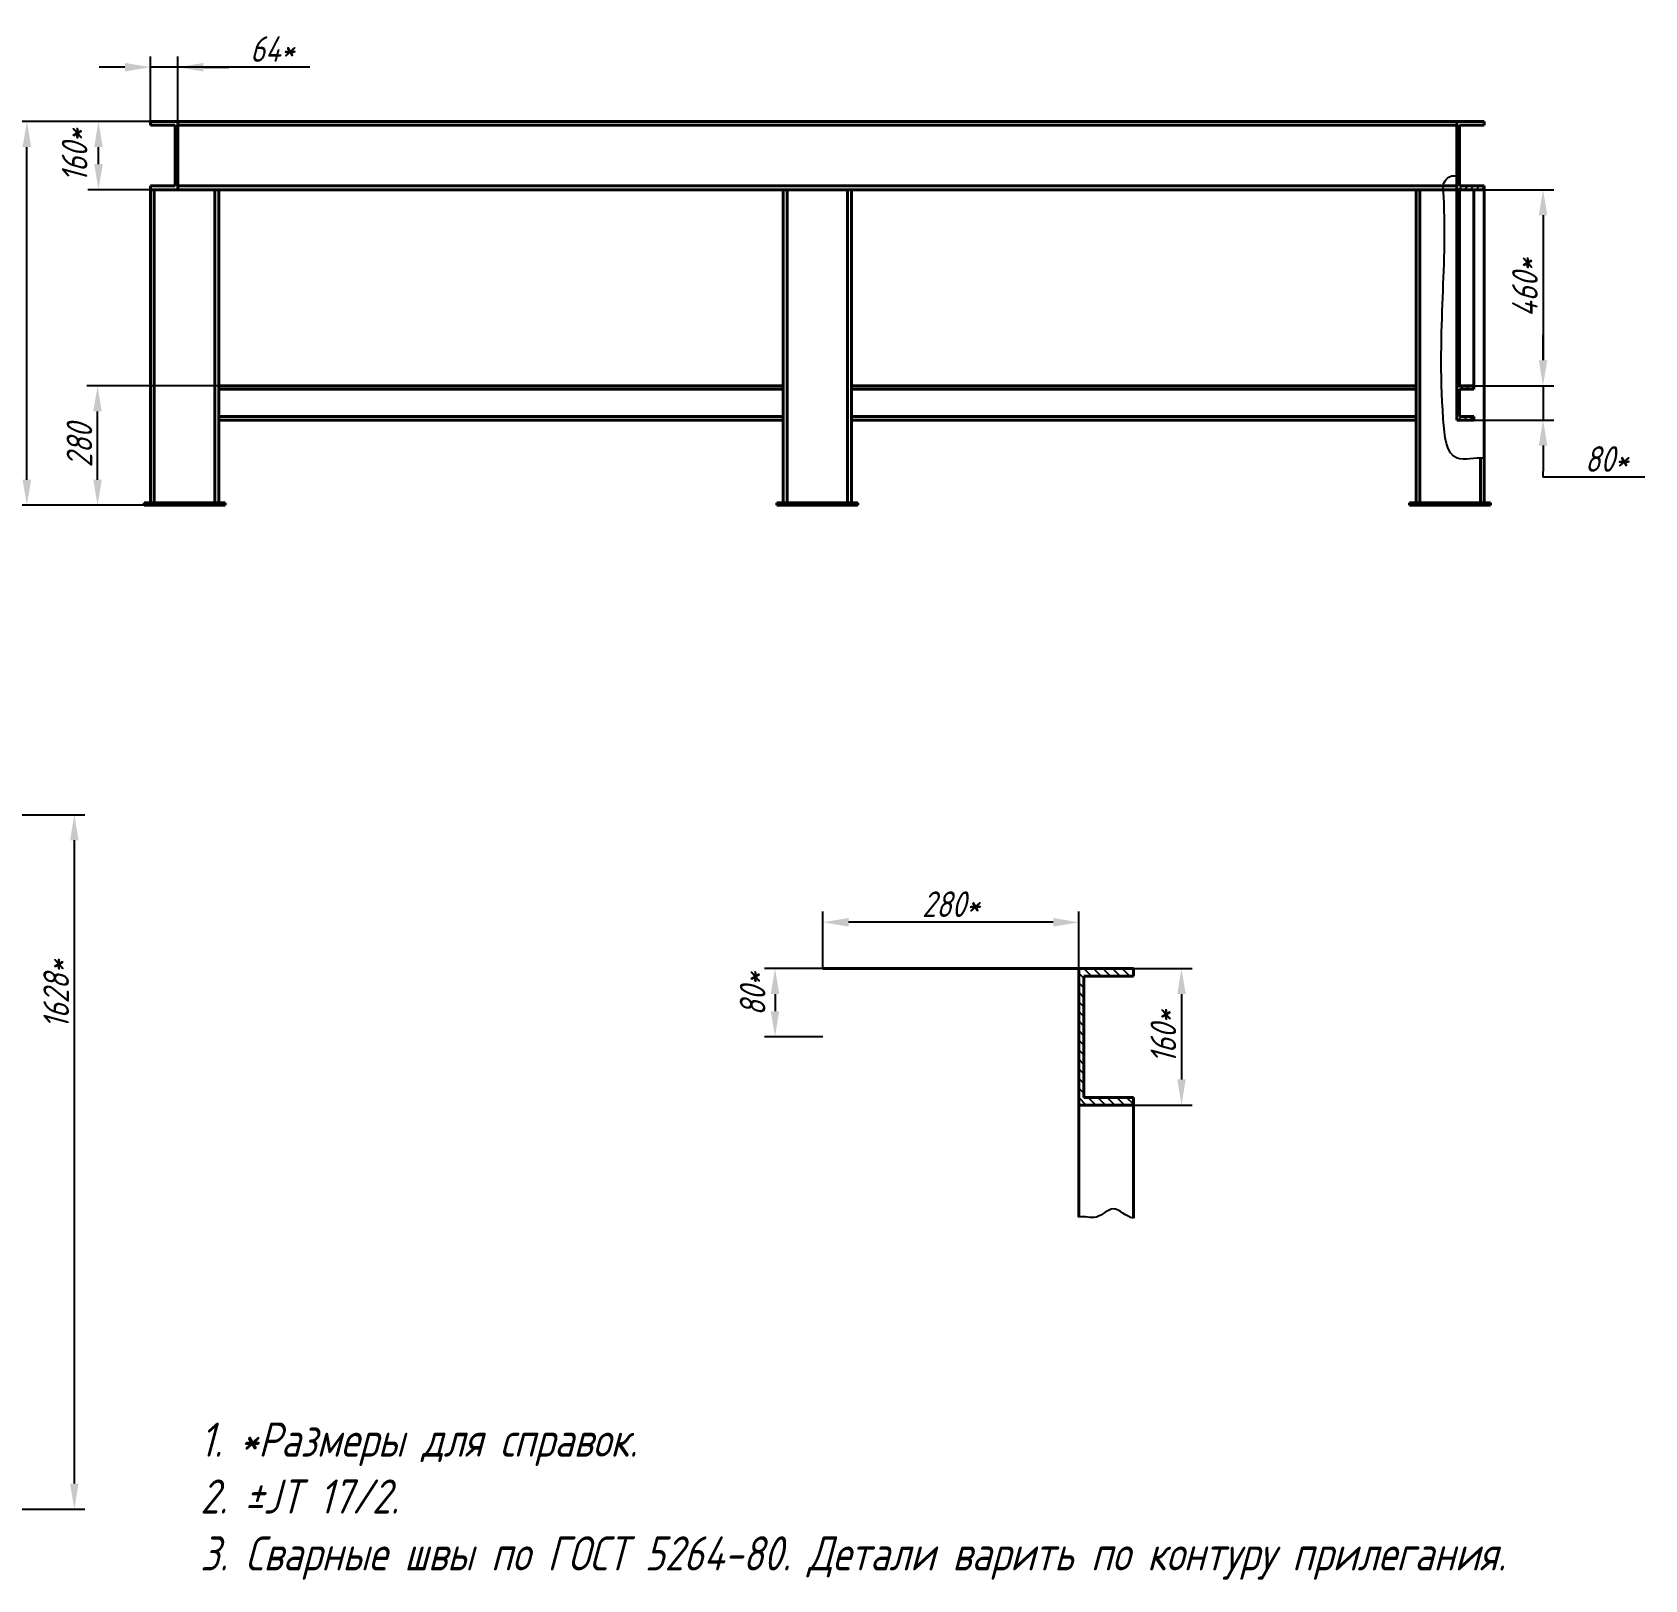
# Model space of a CAD drawing. Header units: millimetres. Extents: x -80926 to 207199, y -554506 to -32322.
# Drawn here: x -11159 to -7377, y -290031 to -286403 of the extents above; entities that cross this region are included whole.
import ezdxf

# ---------------------------------------------------------------- set-up
doc = ezdxf.new("R2010")
doc.units = ezdxf.units.MM
doc.linetypes.add('GOST2.303 4', pattern=[7, 5, -2, 0])
for name, color, linetype, lineweight in [('DIM', 5, 'Continuous', 15), ('Hidden', 50, 'GOST2.303 4', 15), ('KORP', 200, 'Continuous', 40)]:
    doc.layers.add(name, color=color, linetype=linetype, lineweight=lineweight)
doc.styles.add('GOST 2.304', font='CS_Gost2304.shx', dxfattribs={"oblique": 15})
doc.dimstyles.new('GOST', dxfattribs={"dimscale": 0, "dimtxt": 3, "dimasz": 3, "dimexe": 1.25, "dimexo": 0, "dimtad": 1, "dimtoh": 1, "dimdec": 3, "dimtxsty": 'GOST 2.304', "dimcen": 5, "dimadec": 3, "dimazin": 2, "dimtfac": 0.75, "dimtdec": 4, "dimtmove": 1, "dimatfit": 3, "dimfxl": 0, "dimtolj": 1, "dimarcsym": 0})

# ---------------------------------------------------------------- blocks, each defined once
blk = doc.blocks.new('*D156')
at = {"layer": 'Defpoints', "color": 0, "ltscale": 20}
for p in [(-11234.1, -288237.7), (-11234.1, -289865.7), (-11060.5, -289865.7)]:
    blk.add_point(p, dxfattribs=at)
at = {"layer": 'DIM', "color": 0, "lineweight": -2, "ltscale": 20}
for p, q in [((-11234.1, -288237.7), (-11035.5, -288237.7)), ((-11060.5, -288297.7), (-11060.5, -289805.7)), ((-11234.1, -289865.7), (-11035.5, -289865.7))]:
    blk.add_line(p, q, dxfattribs=at)
at = {"layer": 'DIM', "color": 0, "ltscale": 20}
for points in [[(-11070.5, -288297.7), (-11050.5, -288297.7), (-11060.5, -288237.7)], [(-11070.5, -289805.7), (-11050.5, -289805.7), (-11060.5, -289865.7)]]:
    blk.add_solid(points, dxfattribs=at)
at = {"layer": 'DIM', "color": 0, "ltscale": 20, "insert": (-11103, -288658.7), "char_height": 60, "attachment_point": 5, "rotation": 90, "style": 'GOST 2.304'}
blk.add_mtext('\\A1;1628*', dxfattribs=at)
blk = doc.blocks.new('*D161')
at = {"layer": 'Defpoints', "color": 0, "ltscale": 20}
for p in [(-8576.8, -288598.3), (-8576.8, -288918.3), (-8463.9, -288918.3)]:
    blk.add_point(p, dxfattribs=at)
at = {"layer": 'DIM', "color": 0, "lineweight": -2, "ltscale": 20}
for p, q in [((-8576.8, -288598.3), (-8438.9, -288598.3)), ((-8463.9, -288658.3), (-8463.9, -288858.3)), ((-8576.8, -288918.3), (-8438.9, -288918.3))]:
    blk.add_line(p, q, dxfattribs=at)
at = {"layer": 'DIM', "color": 0, "ltscale": 20}
for points in [[(-8473.9, -288658.3), (-8453.9, -288658.3), (-8463.9, -288598.3)], [(-8473.9, -288858.3), (-8453.9, -288858.3), (-8463.9, -288918.3)]]:
    blk.add_solid(points, dxfattribs=at)
at = {"layer": 'DIM', "color": 0, "ltscale": 20, "insert": (-8506.4, -288758.3), "char_height": 60, "attachment_point": 5, "rotation": 90, "style": 'GOST 2.304'}
blk.add_mtext('\\A1;160*', dxfattribs=at)
blk = doc.blocks.new('*D162')
at = {"layer": 'Defpoints', "color": 0, "ltscale": 20}
for p in [(-9304.8, -288598.3), (-9417.2, -288758.3), (-9304.8, -288758.3)]:
    blk.add_point(p, dxfattribs=at)
at = {"layer": 'DIM', "color": 0, "lineweight": -2, "ltscale": 20}
for p, q in [((-9304.8, -288598.3), (-9442.2, -288598.3)), ((-9417.2, -288658.3), (-9417.2, -288698.3)), ((-9304.8, -288758.3), (-9442.2, -288758.3))]:
    blk.add_line(p, q, dxfattribs=at)
at = {"layer": 'DIM', "color": 0, "ltscale": 20}
for points in [[(-9427.2, -288658.3), (-9407.2, -288658.3), (-9417.2, -288598.3)], [(-9427.2, -288698.3), (-9407.2, -288698.3), (-9417.2, -288758.3)]]:
    blk.add_solid(points, dxfattribs=at)
at = {"layer": 'DIM', "color": 0, "ltscale": 20, "insert": (-9469.7, -288658.3), "char_height": 60, "attachment_point": 5, "rotation": 90, "style": 'GOST 2.304'}
blk.add_mtext('\\A1;80*', dxfattribs=at)
blk = doc.blocks.new('*D163')
at = {"layer": 'Defpoints', "color": 0, "ltscale": 20}
for p in [(-9304.8, -288489.9), (-9304.8, -288598.3), (-8704.8, -288598.3)]:
    blk.add_point(p, dxfattribs=at)
at = {"layer": 'DIM', "color": 0, "lineweight": -2, "ltscale": 20}
for p, q in [((-9304.8, -288598.3), (-9304.8, -288464.9)), ((-8764.8, -288489.9), (-9244.8, -288489.9)), ((-8704.8, -288598.3), (-8704.8, -288464.9))]:
    blk.add_line(p, q, dxfattribs=at)
at = {"layer": 'DIM', "color": 0, "ltscale": 20}
for points in [[(-9244.8, -288479.9), (-9244.8, -288499.9), (-9304.8, -288489.9)], [(-8764.8, -288479.9), (-8764.8, -288499.9), (-8704.8, -288489.9)]]:
    blk.add_solid(points, dxfattribs=at)
at = {"layer": 'DIM', "color": 0, "ltscale": 20, "insert": (-9004.8, -288447.4), "char_height": 60, "attachment_point": 5, "style": 'GOST 2.304'}
blk.add_mtext('\\A1;280*', dxfattribs=at)
blk = doc.blocks.new('*D164')
at = {"layer": 'Defpoints', "color": 0, "ltscale": 20}
for p in [(-11006, -287232.3), (-10721.9, -287232.3), (-10896.9, -287512.3)]:
    blk.add_point(p, dxfattribs=at)
at = {"layer": 'DIM', "color": 0, "lineweight": -2, "ltscale": 20}
for p, q in [((-10721.9, -287232.3), (-11031, -287232.3)), ((-11006, -287452.3), (-11006, -287292.3)), ((-10896.9, -287512.3), (-11031, -287512.3))]:
    blk.add_line(p, q, dxfattribs=at)
at = {"layer": 'DIM', "color": 0, "ltscale": 20}
for points in [[(-11016, -287292.3), (-10996, -287292.3), (-11006, -287232.3)], [(-11016, -287452.3), (-10996, -287452.3), (-11006, -287512.3)]]:
    blk.add_solid(points, dxfattribs=at)
at = {"layer": 'DIM', "color": 0, "ltscale": 20, "insert": (-11048.5, -287372.3), "char_height": 60, "attachment_point": 5, "rotation": 90, "style": 'GOST 2.304'}
blk.add_mtext('\\A1;280', dxfattribs=at)
blk = doc.blocks.new('*D165')
at = {"layer": 'Defpoints', "color": 0, "ltscale": 20}
for p in [(-11171.7, -286612.3), (-10881.9, -286612.3), (-10896.9, -287512.3)]:
    blk.add_point(p, dxfattribs=at)
at = {"layer": 'DIM', "color": 0, "lineweight": -2, "ltscale": 20}
for p, q in [((-10881.9, -286612.3), (-11196.7, -286612.3)), ((-11171.7, -287452.3), (-11171.7, -286672.3)), ((-10896.9, -287512.3), (-11196.7, -287512.3))]:
    blk.add_line(p, q, dxfattribs=at)
at = {"layer": 'DIM', "color": 0, "ltscale": 20}
for points in [[(-11181.7, -286672.3), (-11161.7, -286672.3), (-11171.7, -286612.3)], [(-11181.7, -287452.3), (-11161.7, -287452.3), (-11171.7, -287512.3)]]:
    blk.add_solid(points, dxfattribs=at)
at = {"layer": 'DIM', "color": 0, "ltscale": 20, "insert": (-11214.2, -287062.3), "char_height": 60, "attachment_point": 5, "rotation": 90, "style": 'GOST 2.304'}
blk.add_mtext('\\A1;900', dxfattribs=at)
blk = doc.blocks.new('*D166')
at = {"layer": 'Defpoints', "color": 0, "ltscale": 20}
for p in [(-11003.8, -286612.3), (-10881.9, -286612.3), (-10881.9, -286772.3)]:
    blk.add_point(p, dxfattribs=at)
at = {"layer": 'DIM', "color": 0, "lineweight": -2, "ltscale": 20}
for p, q in [((-10881.9, -286612.3), (-11028.8, -286612.3)), ((-11003.8, -286712.3), (-11003.8, -286672.3)), ((-10881.9, -286772.3), (-11028.8, -286772.3))]:
    blk.add_line(p, q, dxfattribs=at)
at = {"layer": 'DIM', "color": 0, "ltscale": 20}
for points in [[(-11013.8, -286672.3), (-10993.8, -286672.3), (-11003.8, -286612.3)], [(-11013.8, -286712.3), (-10993.8, -286712.3), (-11003.8, -286772.3)]]:
    blk.add_solid(points, dxfattribs=at)
at = {"layer": 'DIM', "color": 0, "ltscale": 20, "insert": (-11059.8, -286692.3), "char_height": 60, "attachment_point": 5, "rotation": 90, "style": 'GOST 2.304'}
blk.add_mtext('\\A1;160*', dxfattribs=at)
blk = doc.blocks.new('*D167')
at = {"layer": 'Defpoints', "color": 0, "ltscale": 20}
for p in [(-10881.9, -286485.1), (-10881.9, -286612.3), (-10817.9, -286612.3)]:
    blk.add_point(p, dxfattribs=at)
at = {"layer": 'DIM', "color": 0, "lineweight": -2, "ltscale": 20}
for p, q in [((-10881.9, -286612.3), (-10881.9, -286460.1)), ((-10817.9, -286612.3), (-10817.9, -286460.1)), ((-10941.9, -286485.1), (-11001.9, -286485.1)), ((-10817.9, -286485.1), (-10881.9, -286485.1)), ((-10817.9, -286485.1), (-10881.9, -286485.1)), ((-10507.9, -286485.1), (-10817.9, -286485.1)), ((-10757.9, -286485.1), (-10697.9, -286485.1))]:
    blk.add_line(p, q, dxfattribs=at)
at = {"layer": 'DIM', "color": 0, "ltscale": 20}
for points in [[(-10941.9, -286475.1), (-10941.9, -286495.1), (-10881.9, -286485.1)], [(-10757.9, -286475.1), (-10757.9, -286495.1), (-10817.9, -286485.1)]]:
    blk.add_solid(points, dxfattribs=at)
at = {"layer": 'DIM', "color": 0, "ltscale": 20, "insert": (-10596.2, -286442.6), "char_height": 60, "attachment_point": 5, "style": 'GOST 2.304'}
blk.add_mtext('\\A1;64*', dxfattribs=at)
blk = doc.blocks.new('*D168')
at = {"layer": 'Defpoints', "color": 0, "ltscale": 20}
for p in [(-7753.9, -286772.3), (-7777.9, -287232.3), (-7616, -287232.3)]:
    blk.add_point(p, dxfattribs=at)
at = {"layer": 'DIM', "color": 0, "lineweight": -2, "ltscale": 20}
for p, q in [((-7753.9, -286772.3), (-7591, -286772.3)), ((-7616, -286832.3), (-7616, -287172.3)), ((-7777.9, -287232.3), (-7591, -287232.3))]:
    blk.add_line(p, q, dxfattribs=at)
at = {"layer": 'DIM', "color": 0, "ltscale": 20}
for points in [[(-7626, -286832.3), (-7606, -286832.3), (-7616, -286772.3)], [(-7626, -287172.3), (-7606, -287172.3), (-7616, -287232.3)]]:
    blk.add_solid(points, dxfattribs=at)
at = {"layer": 'DIM', "color": 0, "ltscale": 20, "insert": (-7658.5, -287002.3), "char_height": 60, "attachment_point": 5, "rotation": 90, "style": 'GOST 2.304'}
blk.add_mtext('\\A1;460*', dxfattribs=at)
blk = doc.blocks.new('*D169')
at = {"layer": 'Defpoints', "color": 0, "ltscale": 20}
for p in [(-7777.9, -287232.3), (-7777.9, -287312.3), (-7616, -287312.3)]:
    blk.add_point(p, dxfattribs=at)
at = {"layer": 'DIM', "color": 0, "lineweight": -2, "ltscale": 20}
for p, q in [((-7616, -287172.3), (-7616, -287112.3)), ((-7777.9, -287232.3), (-7591, -287232.3)), ((-7616, -287232.3), (-7616, -287312.3)), ((-7777.9, -287312.3), (-7591, -287312.3)), ((-7616, -287372.3), (-7616, -287432.3)), ((-7616, -287446.2), (-7616, -287432.3)), ((-7377.5, -287446.2), (-7616, -287446.2))]:
    blk.add_line(p, q, dxfattribs=at)
at = {"layer": 'DIM', "color": 0, "ltscale": 20}
for points in [[(-7626, -287172.3), (-7606, -287172.3), (-7616, -287232.3)], [(-7626, -287372.3), (-7606, -287372.3), (-7616, -287312.3)]]:
    blk.add_solid(points, dxfattribs=at)
at = {"layer": 'DIM', "color": 0, "ltscale": 20, "insert": (-7466.8, -287403.7), "char_height": 60, "attachment_point": 5, "style": 'GOST 2.304'}
blk.add_mtext('\\A1;80*', dxfattribs=at)

msp = doc.modelspace()

# ---------------------------------------------------------------- hatches: boundary and pattern name
at = {"ltscale": 20}
h = msp.add_hatch(dxfattribs=at)
h.set_pattern_fill('ANSI31', color=256, scale=3, style=0)
edge = h.paths.add_edge_path()
edge.add_line((-7753.9229, -286763.3068), (-7811.9229, -286763.3068))
edge.add_line((-7811.9229, -286763.3068), (-7811.9229, -286740))
edge.add_spline(control_points=[(-7811.9229, -286740), (-7813.8916, -286740.3647), (-7815.9016, -286740.3697), (-7817.9229, -286740.2528)], knot_values=[750.590205436, 750.590205436, 750.590205436, 750.590205436, 756.596740525, 756.596740525, 756.596740525, 756.596740525], degree=3, periodic=0)
edge.add_line((-7817.9229, -286740.2528), (-7817.9229, -286772.3068))
edge.add_line((-7817.9229, -286772.3068), (-7753.9229, -286772.3068))
edge.add_line((-7753.9229, -286772.3068), (-7753.9229, -286763.3068))
h.paths.add_polyline_path([(-7811.9229, -287240.3068), (-7811.9229, -287304.3068), (-7777.9229, -287304.3068), (-7777.9229, -287312.3068), (-7817.9229, -287312.3068), (-7817.9229, -287232.3068), (-7777.9229, -287232.3068), (-7777.9229, -287240.3068)])
h = msp.add_hatch(dxfattribs=at)
h.set_pattern_fill('ANSI31', color=256, scale=5, angle=90, style=0)
h.paths.add_polyline_path([(-8692.7882, -288616.3442), (-8576.7882, -288616.3442), (-8576.7882, -288598.3442), (-8704.7882, -288598.3442), (-8704.7882, -288918.3442), (-8576.7882, -288918.3442), (-8576.7882, -288900.3442), (-8692.7882, -288900.3442)])

# ---------------------------------------------------------------- linework, layer by layer
for p, q in [((-7811.9229, -286785.3791), (-7817.9229, -286779.3791)), ((-7811.9229, -286798.8495), (-7817.9229, -286792.8495)), ((-7811.9229, -286812.3199), (-7817.9229, -286806.3199)), ((-7811.9229, -286825.7903), (-7817.9229, -286819.7903)), ((-7811.9229, -286839.2607), (-7817.9229, -286833.2607)), ((-7811.9229, -286852.7311), (-7817.9229, -286846.7311)), ((-7811.9229, -286866.2015), (-7817.9229, -286860.2015)), ((-7811.9229, -286879.6718), (-7817.9229, -286873.6718)), ((-7811.9229, -286893.1422), (-7817.9229, -286887.1422)), ((-7811.9229, -286906.6126), (-7817.9229, -286900.6126)), ((-7811.9229, -286920.083), (-7817.9229, -286914.083)), ((-7811.9229, -286933.5534), (-7817.9229, -286927.5534)), ((-7811.9229, -286947.0238), (-7817.9229, -286941.0238)), ((-7811.9229, -286960.4941), (-7817.9229, -286954.4941)), ((-7811.9229, -286973.9645), (-7817.9229, -286967.9645)), ((-7811.9229, -286987.4349), (-7817.9229, -286981.4349)), ((-7811.9229, -287000.9053), (-7817.9229, -286994.9053)), ((-7811.9229, -287014.3757), (-7817.9229, -287008.3757)), ((-7811.9229, -287027.8461), (-7817.9229, -287021.8461)), ((-7811.9229, -287041.3164), (-7817.9229, -287035.3164)), ((-7811.9229, -287054.7868), (-7817.9229, -287048.7868)), ((-7811.9229, -287068.2572), (-7817.9229, -287062.2572)), ((-7811.9229, -287081.7276), (-7817.9229, -287075.7276)), ((-7811.9229, -287095.198), (-7817.9229, -287089.198)), ((-7811.9229, -287108.6684), (-7817.9229, -287102.6684)), ((-7811.9229, -287122.1388), (-7817.9229, -287116.1388)), ((-7811.9229, -287135.6091), (-7817.9229, -287129.6091)), ((-7811.9229, -287149.0795), (-7817.9229, -287143.0795)), ((-7811.9229, -287162.5499), (-7817.9229, -287156.5499)), ((-7811.9229, -287176.0203), (-7817.9229, -287170.0203)), ((-7811.9229, -287189.4907), (-7817.9229, -287183.4907)), ((-7811.9229, -287202.9611), (-7817.9229, -287196.9611)), ((-7811.9229, -287216.4314), (-7817.9229, -287210.4314)), ((-7811.9229, -287229.9018), (-7817.9229, -287223.9018))]:
    msp.add_line(p, q, dxfattribs=at)
at = {"ltscale": 20, "start_tangent": (-0.996262482, 0.086377465), "end_tangent": (0.983266479, 0.182173082)}
msp.add_spline([(-7753.9229, -287401.8567), (-7817.6513, -287401.8567), (-7850, -287310), (-7850, -286772.3068), (-7850, -286763.3068), (-7830, -286740), (-7811.9229, -286740)], degree=3, dxfattribs=at)
at = {"ltscale": 40, "start_tangent": (-0.98940517, 0.145180612), "end_tangent": (-0.978973837, -0.20398585)}
msp.add_spline([(-8576.7882, -289183.6391), (-8624.1266, -289161.904), (-8663.6061, -289180.9517), (-8704.7882, -289180.9517)], degree=3, dxfattribs=at)
at = {"layer": 'Hidden', "ltscale": 5}
for p, q in [((-10881.9229, -287448.3068), (-10881.9229, -287448.3068)), ((-9397.9229, -287448.3068), (-9397.9229, -287512.3068)), ((-9237.9229, -287448.3068), (-9237.9229, -287512.3068)), ((-7913.9229, -287448.3068), (-7913.9229, -287512.3068)), ((-7753.9229, -287448.3068), (-7753.9229, -287448.3068)), ((-7753.9229, -287448.3068), (-7753.9229, -287448.3068)), ((-7753.9229, -287448.3068), (-7753.9229, -287512.3068)), ((-10881.9229, -287512.3068), (-10881.9229, -287512.3068))]:
    msp.add_line(p, q, dxfattribs=at)
at = {"layer": 'Hidden', "ltscale": 10}
for p, q in [((-9237.9229, -287454.3068), (-9237.9229, -287454.3068)), ((-10721.9229, -287512.3068), (-10721.9229, -287512.3068)), ((-7913.9229, -287512.3068), (-7913.9229, -287512.3068))]:
    msp.add_line(p, q, dxfattribs=at)
at = {"layer": 'KORP'}
for p, q in [((-10817.9229, -286612.3068), (-10881.9229, -286612.3068)), ((-10881.9229, -286612.3068), (-10881.9229, -286621.3068)), ((-10881.9229, -286621.3068), (-10823.9229, -286621.3068)), ((-10823.9229, -286763.3068), (-10823.9229, -286621.3068)), ((-8626.0875, -286612.3068), (-10817.9229, -286612.3068)), ((-10817.9229, -286772.3068), (-10817.9229, -286612.3068)), ((-8626.0875, -286621.3068), (-10817.9229, -286621.3068)), ((-7817.9229, -286612.3068), (-8626.0875, -286612.3068)), ((-7817.9229, -286621.3068), (-8626.0875, -286621.3068)), ((-7817.9229, -286772.3068), (-7817.9229, -286612.3068)), ((-7817.9229, -286612.3068), (-7753.9229, -286612.3068)), ((-7753.9229, -286621.3068), (-7811.9229, -286621.3068)), ((-7811.9229, -286763.3068), (-7811.9229, -286621.3068)), ((-7753.9229, -286612.3068), (-7753.9229, -286621.3068)), ((-10881.9229, -286772.3068), (-10881.9229, -286763.3068)), ((-10881.9229, -286772.3068), (-10881.9229, -286763.3068)), ((-10881.9229, -286763.3068), (-10823.9229, -286763.3068)), ((-10881.9229, -287506.3068), (-10881.9229, -286772.3068)), ((-10817.9229, -286772.3068), (-10881.9229, -286772.3068)), ((-10872.9229, -287506.3068), (-10872.9229, -286772.3068)), ((-7817.9229, -286763.3068), (-10817.9229, -286763.3068)), ((-7753.9229, -286772.3068), (-10817.9229, -286772.3068)), ((-8626.0875, -286772.3068), (-10817.9229, -286772.3068)), ((-10730.9229, -287506.3068), (-10730.9229, -286772.3068)), ((-10721.9229, -287506.3068), (-10721.9229, -286772.3068)), ((-9397.9229, -287506.3068), (-9397.9229, -286772.3068)), ((-9388.9229, -287506.3068), (-9388.9229, -286772.3068)), ((-9246.9229, -287506.3068), (-9246.9229, -286772.3068)), ((-9237.9229, -287506.3068), (-9237.9229, -286772.3068)), ((-7913.9229, -287506.3068), (-7913.9229, -286772.3068)), ((-7904.9229, -287506.3068), (-7904.9229, -286772.3068)), ((-7817.9229, -286772.3068), (-7753.9229, -286772.3068)), ((-7817.9229, -286772.3068), (-7817.9229, -287232.3068)), ((-7753.9229, -286763.3068), (-7811.9229, -286763.3068)), ((-7811.9229, -286772.3068), (-7811.9229, -287232.3068)), ((-7777.9229, -286772.3068), (-7777.9229, -287240.3068)), ((-7753.9229, -286772.3068), (-7753.9229, -286763.3068)), ((-7753.9229, -286772.3068), (-7753.9229, -286763.3068)), ((-7753.9229, -287401.8567), (-7753.9229, -286772.3068)), ((-9397.9229, -287232.3068), (-10721.9229, -287232.3068)), ((-9397.9229, -287240.3068), (-10721.9229, -287240.3068)), ((-7913.9229, -287232.3068), (-9237.9229, -287232.3068)), ((-7913.9229, -287240.3068), (-9237.9229, -287240.3068)), ((-7817.9229, -287232.3068), (-7777.9229, -287232.3068)), ((-7817.9229, -287232.3068), (-7817.9229, -287312.3068)), ((-7777.9229, -287240.3068), (-7811.9229, -287240.3068)), ((-7811.9229, -287240.3068), (-7811.9229, -287304.3068)), ((-7811.9229, -287240.3068), (-7811.9229, -287296.3068)), ((-7777.9229, -287232.3068), (-7777.9229, -287240.3068)), ((-9397.9229, -287304.3068), (-10721.9229, -287304.3068)), ((-9397.9229, -287312.3068), (-10721.9229, -287312.3068)), ((-7913.9229, -287304.3068), (-9237.9229, -287304.3068)), ((-7913.9229, -287312.3068), (-9237.9229, -287312.3068)), ((-7817.9229, -287312.3068), (-7777.9229, -287312.3068)), ((-7777.9229, -287304.3068), (-7811.9229, -287304.3068)), ((-7777.9229, -287312.3068), (-7777.9229, -287304.3068)), ((-7777.9229, -287312.3068), (-7777.9229, -287304.3068)), ((-7762.9229, -287506.3068), (-7762.9229, -287401.3371)), ((-7753.9229, -287506.3068), (-7753.9229, -287401.8567)), ((-10896.9229, -287512.3068), (-10896.9229, -287506.3068)), ((-10896.9229, -287506.3068), (-10706.9229, -287506.3068)), ((-10896.9229, -287512.3068), (-10706.9229, -287512.3068)), ((-10706.9229, -287506.3068), (-10706.9229, -287512.3068)), ((-9412.9229, -287512.3068), (-9412.9229, -287506.3068)), ((-9412.9229, -287506.3068), (-9222.9229, -287506.3068)), ((-9412.9229, -287512.3068), (-9222.9229, -287512.3068)), ((-9222.9229, -287506.3068), (-9222.9229, -287512.3068)), ((-7928.9229, -287512.3068), (-7928.9229, -287506.3068)), ((-7928.9229, -287506.3068), (-7738.9229, -287506.3068)), ((-7928.9229, -287512.3068), (-7738.9229, -287512.3068)), ((-7738.9229, -287506.3068), (-7738.9229, -287512.3068)), ((-9304.7882, -288598.3442), (-8576.7882, -288598.3442)), ((-8704.7882, -289180.9517), (-8704.7882, -288598.3442)), ((-8576.7882, -288598.3442), (-8576.7882, -288616.3442)), ((-8576.7882, -288616.3442), (-8692.7882, -288616.3442)), ((-8692.7882, -288900.3442), (-8692.7882, -288616.3442)), ((-8576.7882, -288900.3442), (-8692.7882, -288900.3442)), ((-8576.7882, -289183.6391), (-8576.7882, -288900.3442)), ((-8704.7882, -288918.3442), (-8576.7882, -288918.3442))]:
    msp.add_line(p, q, dxfattribs=at)

# ---------------------------------------------------------------- texts
at = {"layer": 'KORP', "ltscale": 20, "insert": (-10765.3276, -289662.7762), "char_height": 80, "width": 3559.220934, "attachment_point": 1, "style": 'GOST 2.304'}
msp.add_mtext('1. *Размеры для справок.\\P2. %%PJT 17/2.\\P3. Сварные швы по ГОСТ 5264-80. Детали варить по контуру прилегания.', dxfattribs=at)

# ---------------------------------------------------------------- dimensions: what is measured, and where the dimension line sits
at = {"layer": 'DIM', "ltscale": 20}
dim = msp.add_linear_dim(base=(-10881.9229, -286485.098), p1=(-10817.9229, -286612.3068), p2=(-10881.9229, -286612.3068), text='64*', dimstyle='GOST', override={"dimscale": 20, "dimsah": 1}, dxfattribs=at)
dim.commit()
dim.dimension.update_dxf_attribs({"geometry": '*D167', "text_midpoint": (-10596.1717, -286483.294), "dimtype": 160})
for base, p1, p2, text, override, picture, middle in [((-11003.8481, -286612.3068), (-10881.9229, -286772.3068), (-10881.9229, -286612.3068), '160*', {"dimscale": 20, "dimsah": 1}, '*D166', (-11017.2572, -286692.3068)), ((-7616.0499, -287312.3068), (-7777.9229, -287232.3068), (-7777.9229, -287312.3068), '80*', {"dimscale": 20, "dimsah": 1}, '*D169', (-7550.9169, -287446.1966)), ((-11060.5394, -289865.6828), (-11234.1253, -288237.6828), (-11234.1253, -289865.6828), '1628*', {"dimscale": 20, "dimlfac": 1, "dimtxsty": 'GOST 2.304', "dimsah": 1, "dimtolj": 1}, '*D156', (-11060.5394, -288658.6876)), ((-9417.1903, -288758.3442), (-9304.7882, -288598.3442), (-9304.7882, -288758.3442), '80*', {"dimscale": 20, "dimlfac": 1, "dimtxsty": 'GOST 2.304', "dimsah": 1, "dimtolj": 1}, '*D162', (-9427.1903, -288658.3442)), ((-8463.9202, -288918.3442), (-8576.7882, -288598.3442), (-8576.7882, -288918.3442), '160*', {"dimscale": 20, "dimlfac": 1, "dimtxsty": 'GOST 2.304', "dimsah": 1, "dimtolj": 1}, '*D161', (-8463.9202, -288758.3442))]:
    dim = msp.add_linear_dim(base=base, p1=p1, p2=p2, angle=90, text=text, dimstyle='GOST', override=override, dxfattribs=at)
    dim.commit()
    dim.dimension.update_dxf_attribs({"geometry": picture, "text_midpoint": middle, "dimtype": 160})
for base, p2, picture, middle in [((-11171.7366, -286612.3068), (-10881.9229, -286612.3068), '*D165', (-11214.2366, -287062.3068)), ((-11005.9836, -287232.3068), (-10721.9229, -287232.3068), '*D164', (-11048.4836, -287372.3068))]:
    dim = msp.add_linear_dim(base=base, p1=(-10896.9229, -287512.3068), p2=p2, angle=90, dimstyle='GOST', override={"dimscale": 20, "dimsah": 1}, dxfattribs=at)
    dim.commit()
    dim.dimension.update_dxf_attribs({"geometry": picture, "text_midpoint": middle})
for base, p1, p2, angle, text, override, picture, middle in [((-7616.0499, -287232.3068), (-7753.9229, -286772.3068), (-7777.9229, -287232.3068), 90, '460*', {"dimscale": 20, "dimsah": 1}, '*D168', (-7658.5499, -287002.3068)), ((-9304.7882, -288489.8848), (-8704.7882, -288598.3442), (-9304.7882, -288598.3442), 180, '280*', {"dimscale": 20, "dimlfac": 1, "dimtxsty": 'GOST 2.304', "dimsah": 1, "dimtolj": 1}, '*D163', (-9004.7882, -288447.3848))]:
    dim = msp.add_linear_dim(base=base, p1=p1, p2=p2, angle=angle, text=text, dimstyle='GOST', override=override, dxfattribs=at)
    dim.commit()
    dim.dimension.update_dxf_attribs({"geometry": picture, "text_midpoint": middle})

doc.saveas('drawing.dxf')
